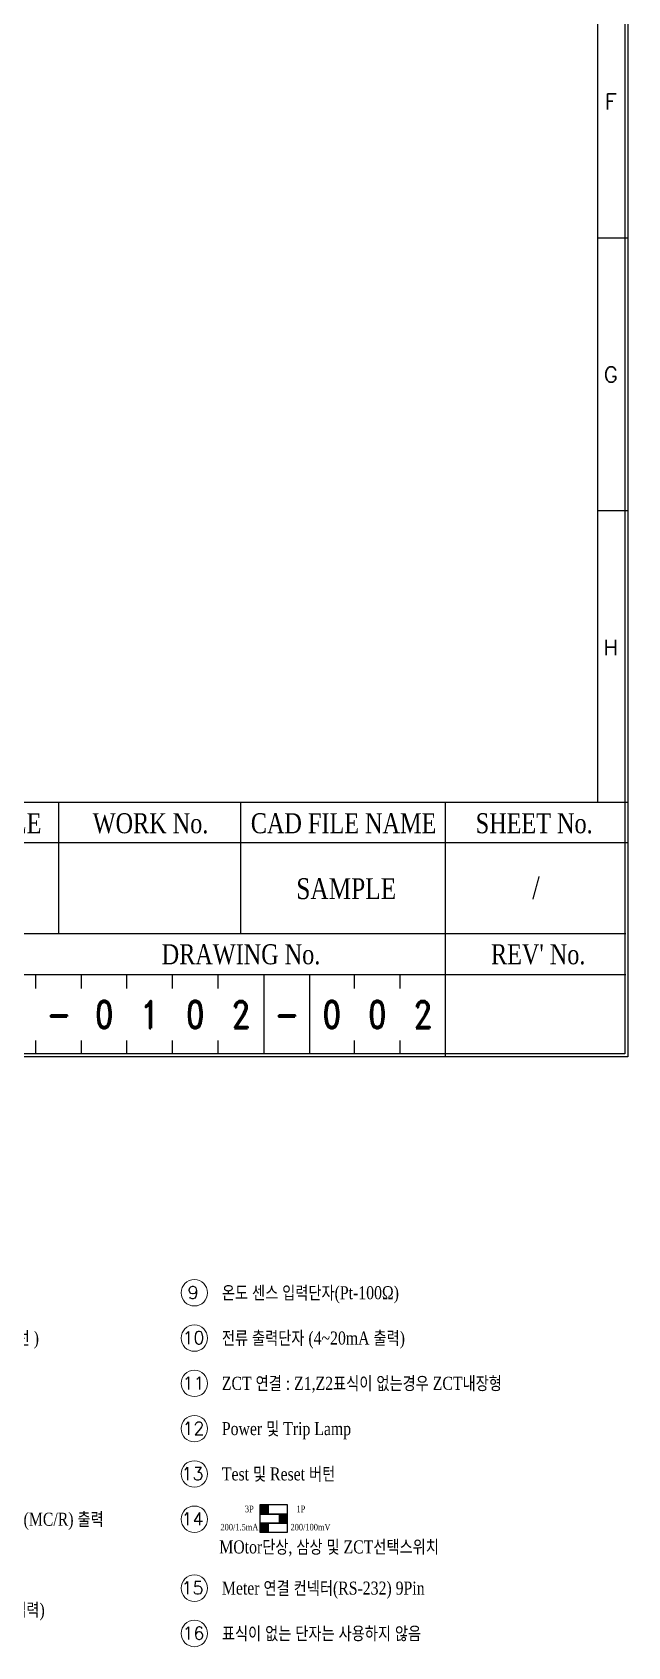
# Model space of a CAD drawing. Header units: millimetres. Extents: x 107 to 2900, y 85 to 3996.
# Drawn here: x 1565.8 to 1697.2, y 3260.8 to 3617.2 of the extents above; entities that cross this region are included whole.
import ezdxf
from ezdxf.enums import TextEntityAlignment as Align
from ezdxf.lldxf.tags import DXFTag

# ---------------------------------------------------------------- set-up
doc = ezdxf.new("R2010")
doc.units = ezdxf.units.MM
for name, color, linetype in [('20', 2, 'Continuous'), ('30', 3, 'Continuous'), ('40', 4, 'Continuous'), ('70', 7, 'Continuous')]:
    doc.layers.add(name, color=color, linetype=linetype)
doc.styles.add('SD', font='ROMAND.shx', dxfattribs={"width": 0.8})
doc.styles.add('SIMPLEX', font='SIMPLEX')
doc.styles.add('SS', font='batang.ttc', dxfattribs={"width": 0.8})
doc.styles.add('STYLE2', font='romant.shx')
tags = doc.linetypes.add('HIDDEN', pattern=[0.375, 0.25, -0.125]).pattern_tags.tags
tags[6:7] = [DXFTag(74, 4), DXFTag(75, 0), DXFTag(340, '0'), DXFTag(46, 1.0), DXFTag(50, 0.0), DXFTag(44, 0.0), DXFTag(45, 0.0)]
tags[4:5] = [DXFTag(74, 4), DXFTag(75, 0), DXFTag(340, '0'), DXFTag(46, 1.0), DXFTag(50, 0.0), DXFTag(44, 0.0), DXFTag(45, 0.0)]

# ---------------------------------------------------------------- blocks, each defined once
blk = doc.blocks.new('viprtm')
at = {"color": 7, "linetype": 'Continuous'}
for p, q in [((1901.85, 898.3), (1895.77, 898.3)), ((1895.77, 898.3), (1895.77, 896.28)), ((1895.79, 896.28), (1895.79, 898.3)), ((1895.88, 896.28), (1895.88, 898.3)), ((1895.89, 896.28), (1895.89, 898.3)), ((1895.98, 896.28), (1895.98, 898.3)), ((1895.98, 896.28), (1895.98, 898.3)), ((1895.98, 896.28), (1895.98, 898.3)), ((1896.08, 896.28), (1896.08, 898.3)), ((1896.08, 896.28), (1896.08, 898.3)), ((1896.08, 896.28), (1896.08, 898.3)), ((1896.18, 896.28), (1896.18, 898.3)), ((1896.18, 896.28), (1896.18, 898.3)), ((1896.28, 896.28), (1896.28, 898.3)), ((1896.28, 896.28), (1896.28, 898.3)), ((1896.37, 896.28), (1896.37, 898.3)), ((1896.38, 896.28), (1896.38, 898.3)), ((1896.47, 896.28), (1896.47, 898.3)), ((1896.47, 896.28), (1896.47, 898.3)), ((1896.57, 896.28), (1896.57, 898.3)), ((1896.57, 896.28), (1896.57, 898.3)), ((1896.66, 896.28), (1896.66, 898.3)), ((1896.76, 896.28), (1896.76, 898.3)), ((1896.76, 896.28), (1896.76, 898.3)), ((1896.86, 896.28), (1896.86, 898.3)), ((1896.96, 896.28), (1896.96, 898.3)), ((1896.96, 896.28), (1896.96, 898.3)), ((1897.05, 896.28), (1897.05, 898.3)), ((1897.06, 896.28), (1897.06, 898.3)), ((1897.15, 896.28), (1897.15, 898.3)), ((1897.15, 896.28), (1897.15, 898.3)), ((1897.25, 896.28), (1897.25, 898.3)), ((1897.25, 896.28), (1897.25, 898.3)), ((1897.34, 896.28), (1897.34, 898.3)), ((1897.44, 896.28), (1897.44, 898.3)), ((1897.44, 896.28), (1897.44, 898.3)), ((1897.54, 896.28), (1897.54, 898.3)), ((1897.64, 896.28), (1897.64, 898.3)), ((1901.85, 896.28), (1901.85, 898.3)), ((1895.77, 896.28), (1901.85, 896.28)), ((1901.85, 896.28), (1895.77, 896.28)), ((1895.77, 896.28), (1895.77, 894.27)), ((1895.79, 894.27), (1895.79, 896.28)), ((1900.09, 894.27), (1900.09, 896.28)), ((1900.1, 894.27), (1900.1, 896.28)), ((1900.19, 894.27), (1900.19, 896.28)), ((1900.19, 894.27), (1900.19, 896.28)), ((1900.19, 894.27), (1900.19, 896.28)), ((1900.29, 894.27), (1900.29, 896.28)), ((1900.29, 894.27), (1900.29, 896.28)), ((1900.29, 894.27), (1900.29, 896.28)), ((1900.39, 894.27), (1900.39, 896.28)), ((1900.39, 894.27), (1900.39, 896.28)), ((1900.49, 894.27), (1900.49, 896.28)), ((1900.49, 894.27), (1900.49, 896.28)), ((1900.58, 894.27), (1900.58, 896.28)), ((1900.59, 894.27), (1900.59, 896.28)), ((1900.68, 894.27), (1900.68, 896.28)), ((1900.68, 894.27), (1900.68, 896.28)), ((1900.78, 894.27), (1900.78, 896.28)), ((1900.78, 894.27), (1900.78, 896.28)), ((1900.87, 894.27), (1900.87, 896.28)), ((1900.97, 894.27), (1900.97, 896.28)), ((1900.97, 894.27), (1900.97, 896.28)), ((1901.07, 894.27), (1901.07, 896.28)), ((1901.17, 894.27), (1901.17, 896.28)), ((1901.17, 894.27), (1901.17, 896.28)), ((1901.26, 894.27), (1901.26, 896.28)), ((1901.27, 894.27), (1901.27, 896.28)), ((1901.36, 894.27), (1901.36, 896.28)), ((1901.36, 894.27), (1901.36, 896.28)), ((1901.46, 894.27), (1901.46, 896.28)), ((1901.46, 894.27), (1901.46, 896.28)), ((1901.56, 894.27), (1901.56, 896.28)), ((1901.66, 894.27), (1901.66, 896.28)), ((1901.66, 894.27), (1901.66, 896.28)), ((1901.75, 894.27), (1901.75, 896.28)), ((1901.85, 894.27), (1901.85, 896.28)), ((1901.85, 894.27), (1901.85, 896.28)), ((1895.77, 894.27), (1901.85, 894.27)), ((1901.85, 894.27), (1895.77, 894.27)), ((1895.77, 894.27), (1895.77, 892.26)), ((1895.77, 892.26), (1901.85, 892.26)), ((1895.79, 892.26), (1895.79, 894.27)), ((1895.88, 892.26), (1895.88, 894.27)), ((1895.89, 892.26), (1895.89, 894.27)), ((1895.98, 892.26), (1895.98, 894.27)), ((1895.98, 892.26), (1895.98, 894.27)), ((1895.98, 892.26), (1895.98, 894.27)), ((1896.08, 892.26), (1896.08, 894.27)), ((1896.08, 892.26), (1896.08, 894.27)), ((1896.08, 892.26), (1896.08, 894.27)), ((1896.18, 892.26), (1896.18, 894.27)), ((1896.18, 892.26), (1896.18, 894.27)), ((1896.28, 892.26), (1896.28, 894.27)), ((1896.28, 892.26), (1896.28, 894.27)), ((1896.37, 892.26), (1896.37, 894.27)), ((1896.38, 892.26), (1896.38, 894.27)), ((1896.47, 892.26), (1896.47, 894.27)), ((1896.47, 892.26), (1896.47, 894.27)), ((1896.57, 892.26), (1896.57, 894.27)), ((1896.57, 892.26), (1896.57, 894.27)), ((1896.66, 892.26), (1896.66, 894.27)), ((1896.76, 892.26), (1896.76, 894.27)), ((1896.76, 892.26), (1896.76, 894.27)), ((1896.86, 892.26), (1896.86, 894.27)), ((1896.96, 892.26), (1896.96, 894.27)), ((1896.96, 892.26), (1896.96, 894.27)), ((1897.05, 892.26), (1897.05, 894.27)), ((1897.06, 892.26), (1897.06, 894.27)), ((1897.15, 892.26), (1897.15, 894.27)), ((1897.15, 892.26), (1897.15, 894.27)), ((1897.25, 892.26), (1897.25, 894.27)), ((1897.25, 892.26), (1897.25, 894.27)), ((1897.34, 892.26), (1897.34, 894.27)), ((1897.44, 892.26), (1897.44, 894.27)), ((1897.44, 892.26), (1897.44, 894.27)), ((1897.54, 892.26), (1897.54, 894.27)), ((1897.64, 892.26), (1897.64, 894.27)), ((1901.85, 892.26), (1901.85, 894.27))]:
    blk.add_line(p, q, dxfattribs=at)
at = {"color": 0, "linetype": 'ByBlock', "lineweight": 18}
for centre in [(1881.29, 945.13), (1881.29, 935.13), (1881.29, 925.13), (1881.29, 925.13), (1881.29, 915.13), (1881.29, 915.13), (1881.29, 905.13), (1881.29, 895.13), (1881.29, 879.92), (1881.29, 869.92)]:
    blk.add_circle(centre, 2.92, dxfattribs=at)
at = {"color": 0, "style": 'STYLE2'}
for s, height, p in [('9', 2.81, (1879.81, 943.79)), ('10', 2.815, (1878.67, 933.79)), ('11', 2.815, (1878.67, 923.79)), ('12', 2.815, (1878.67, 913.79)), ('13', 2.815, (1878.47, 903.79)), ('14', 2.815, (1878.47, 893.79)), ('15', 2.815, (1878.47, 878.57)), ('16', 2.815, (1878.67, 868.57))]:
    blk.add_text(s, height=height, dxfattribs=at).set_placement(p)
at = {"lineweight": 18, "attachment_point": 1, "style": 'SS'}
for s, insert, char_height, width in [('온도 센스 입력단자(Pt-100Ω)', (1887.36, 946.58), 2.88, 70.5943), ('절연저항 측정용 결선(LINE 선, 접지선 )', (1793.97, 936.58), 2.88, 76.3172), ('전류 출력단자 (4~20mA 출력)', (1887.36, 936.58), 2.88, 70.5943), ('ZCT 연결 : Z1,Z2표식이 없는경우 ZCT내장형', (1887.36, 926.58), 2.88, 69.3765), ('Power 및 Trip Lamp', (1887.36, 916.58), 2.88, 36.9045), ('Test 및 Reset 버턴', (1887.36, 906.58), 2.88, 44.7984), ('3P', (1892.44, 898.13), 1.44, 2.3446), ('1P', (1903.81, 898.13), 1.44, 2.3446), ('Logic 출력접점[정회전(SC/F),역회전(MC/R) 출력', (1794.22, 896.58), 2.88, 76.3172), ('200/1.5mA', (1887.05, 894.11), 1.44, 2.3446), ('200/100mV', (1902.5, 894.11), 1.44, 2.3446), ('MOtor단상, 삼상 및 ZCT선택스위치', (1886.79, 890.47), 2.88, 70.3134), ('Meter 연결 컨넥터(RS-232) 9Pin', (1887.36, 881.37), 2.88, 70.3134), ('Logic 입력단자 (6번 외부기기 Trip 입력)', (1793.97, 876.58), 2.88, 70.5943), ('표식이 없는 단자는 사용하지 않음', (1887.36, 871.37), 2.88, 70.5943)]:
    blk.add_mtext(s, dxfattribs=dict(at, insert=insert, char_height=char_height, width=width))

msp = doc.modelspace()

# ---------------------------------------------------------------- linework, layer by layer
at = {"layer": '20', "color": 7}
msp.add_line((1690.527, 3926.576), (1690.527, 3447.295), dxfattribs=at)
at = {"layer": '30', "color": 7}
for p, q in [((1697.153, 3571.783), (1690.527, 3571.783)), ((1697.153, 3511.547), (1690.527, 3511.547))]:
    msp.add_line(p, q, dxfattribs=at)
at = {"layer": '40', "color": 7}
for p, q in [((1571.661, 3418.18), (1571.661, 3447.295)), ((1611.818, 3418.18), (1611.818, 3447.295)), ((1656.996, 3418.18), (1656.996, 3447.295)), ((1697.153, 3438.259), (1395.971, 3438.259)), ((1696.752, 3418.18), (1395.971, 3418.18)), ((1656.996, 3391.074), (1656.996, 3418.18)), ((1696.752, 3409.145), (1395.971, 3409.145)), ((1566.641, 3406.133), (1566.641, 3409.145)), ((1576.68, 3406.133), (1576.68, 3409.145)), ((1586.72, 3406.133), (1586.72, 3409.145)), ((1596.759, 3406.133), (1596.759, 3409.145)), ((1606.829, 3406.133), (1606.829, 3409.145)), ((1636.917, 3406.133), (1636.917, 3409.145)), ((1646.956, 3406.133), (1646.956, 3409.145)), ((1566.641, 3391.676), (1566.641, 3394.688)), ((1576.68, 3391.676), (1576.68, 3394.688)), ((1586.72, 3391.676), (1586.72, 3394.688)), ((1596.759, 3391.676), (1596.759, 3394.688)), ((1606.829, 3391.676), (1606.829, 3394.688)), ((1636.917, 3391.676), (1636.917, 3394.688)), ((1646.956, 3391.676), (1646.956, 3394.688))]:
    msp.add_line(p, q, dxfattribs=at)
at = {"layer": '40', "color": 7, "linetype": 'HIDDEN'}
for p, q in [((1616.974, 3391.676), (1616.974, 3409.145)), ((1627.013, 3391.676), (1627.013, 3409.145))]:
    msp.add_line(p, q, dxfattribs=at)
at = {"layer": '70', "color": 7}
msp.add_line((934.158, 3447.295), (1697.153, 3447.295), dxfattribs=at)
for points in [[(1697.153, 3391.074), (934.158, 3391.074), (934.158, 3933.202), (1697.153, 3933.202)], [(1696.551, 3391.676), (934.761, 3391.676), (934.761, 3932.6), (1696.551, 3932.6)]]:
    msp.add_lwpolyline(points, close=True, dxfattribs=at)

# ---------------------------------------------------------------- block references
msp.add_blockref('viprtm', (-279.713, 2393.831))

# ---------------------------------------------------------------- texts
at = {"color": 7, "linetype": 'Continuous', "style": 'SD', "width": 0.8}
for s, p in [('-', (1571.661, 3400.411)), ('0', (1581.7, 3400.411)), ('1', (1591.74, 3400.411)), ('0', (1601.779, 3400.411)), ('2', (1611.848, 3400.411)), ('-', (1621.994, 3400.411)), ('0', (1631.897, 3400.411)), ('0', (1641.937, 3400.411)), ('2', (1651.976, 3400.411))]:
    msp.add_text(s, height=6.024, dxfattribs=at).set_placement(p, align=Align.MIDDLE)
at = {"layer": '30', "color": 7, "style": 'SIMPLEX'}
for s, p in [('F', (1693.439, 3601.902)), ('G', (1693.439, 3541.665)), ('H', (1693.439, 3481.429))]:
    msp.add_text(s, height=3.413, dxfattribs=at).set_placement(p, align=Align.MIDDLE)
at = {"layer": '40', "color": 7, "style": 'SS', "width": 0.8}
for s, height, p in [('SCALE', 4.4173, (1559.4, 3440.408)), ('WORK No.', 4.4173, (1591.92, 3440.408)), ('CAD FILE NAME', 4.41734, (1634.491, 3440.408)), ('SHEET No.', 4.4173, (1676.532, 3440.408)), ('SAMPLE', 4.6181, (1635.077, 3425.867)), ('/', 5.02, (1676.928, 3425.867)), ('DRAWING No.', 4.41734, (1611.872, 3411.482)), ("REV' No.", 4.4173, (1677.419, 3411.482))]:
    msp.add_text(s, height=height, dxfattribs=at).set_placement(p, align=Align.CENTER)

doc.saveas('drawing.dxf')
